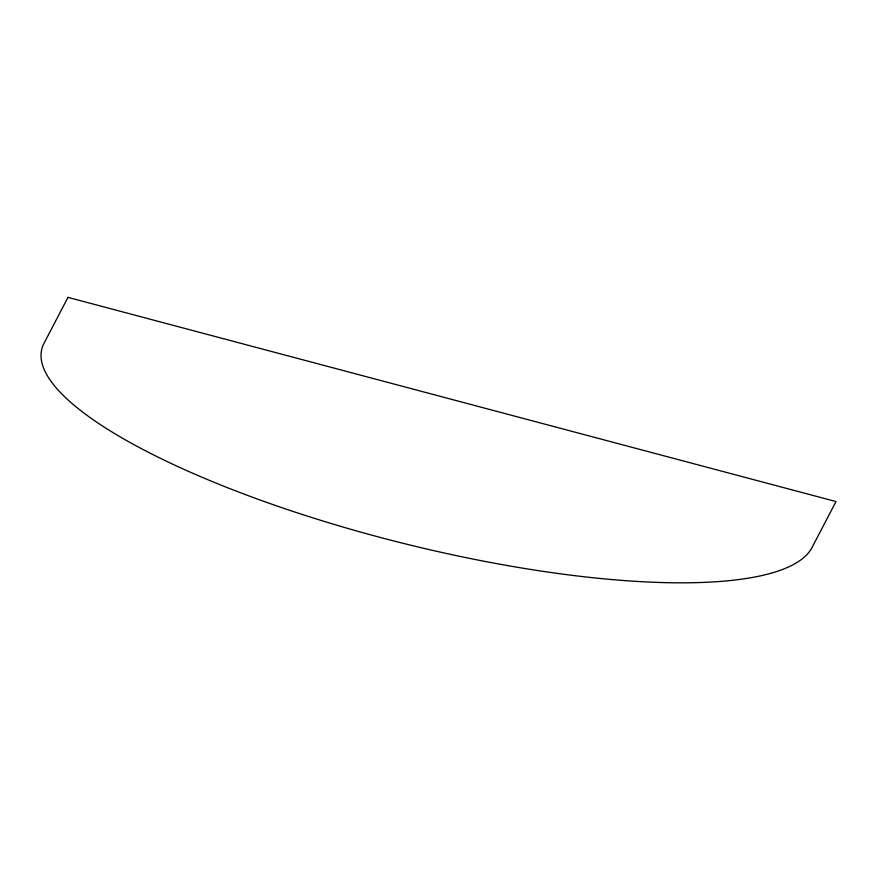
<?xml version="1.0" encoding="UTF-8"?>
<svg xmlns="http://www.w3.org/2000/svg" width="880" height="880" viewBox="0 0 880 880"><rect width="100%" height="100%" fill="white"/><g stroke="black" fill="none" stroke-linecap="round" stroke-linejoin="round"><path stroke-width="1.32" d="M67.98 297.363L44 343.332A398.046 101.002 14 0 0 380.039 537.372A398.046 101.002 14 0 0 812.02 547.525L836 501.556L67.98 297.363"/></g></svg>
